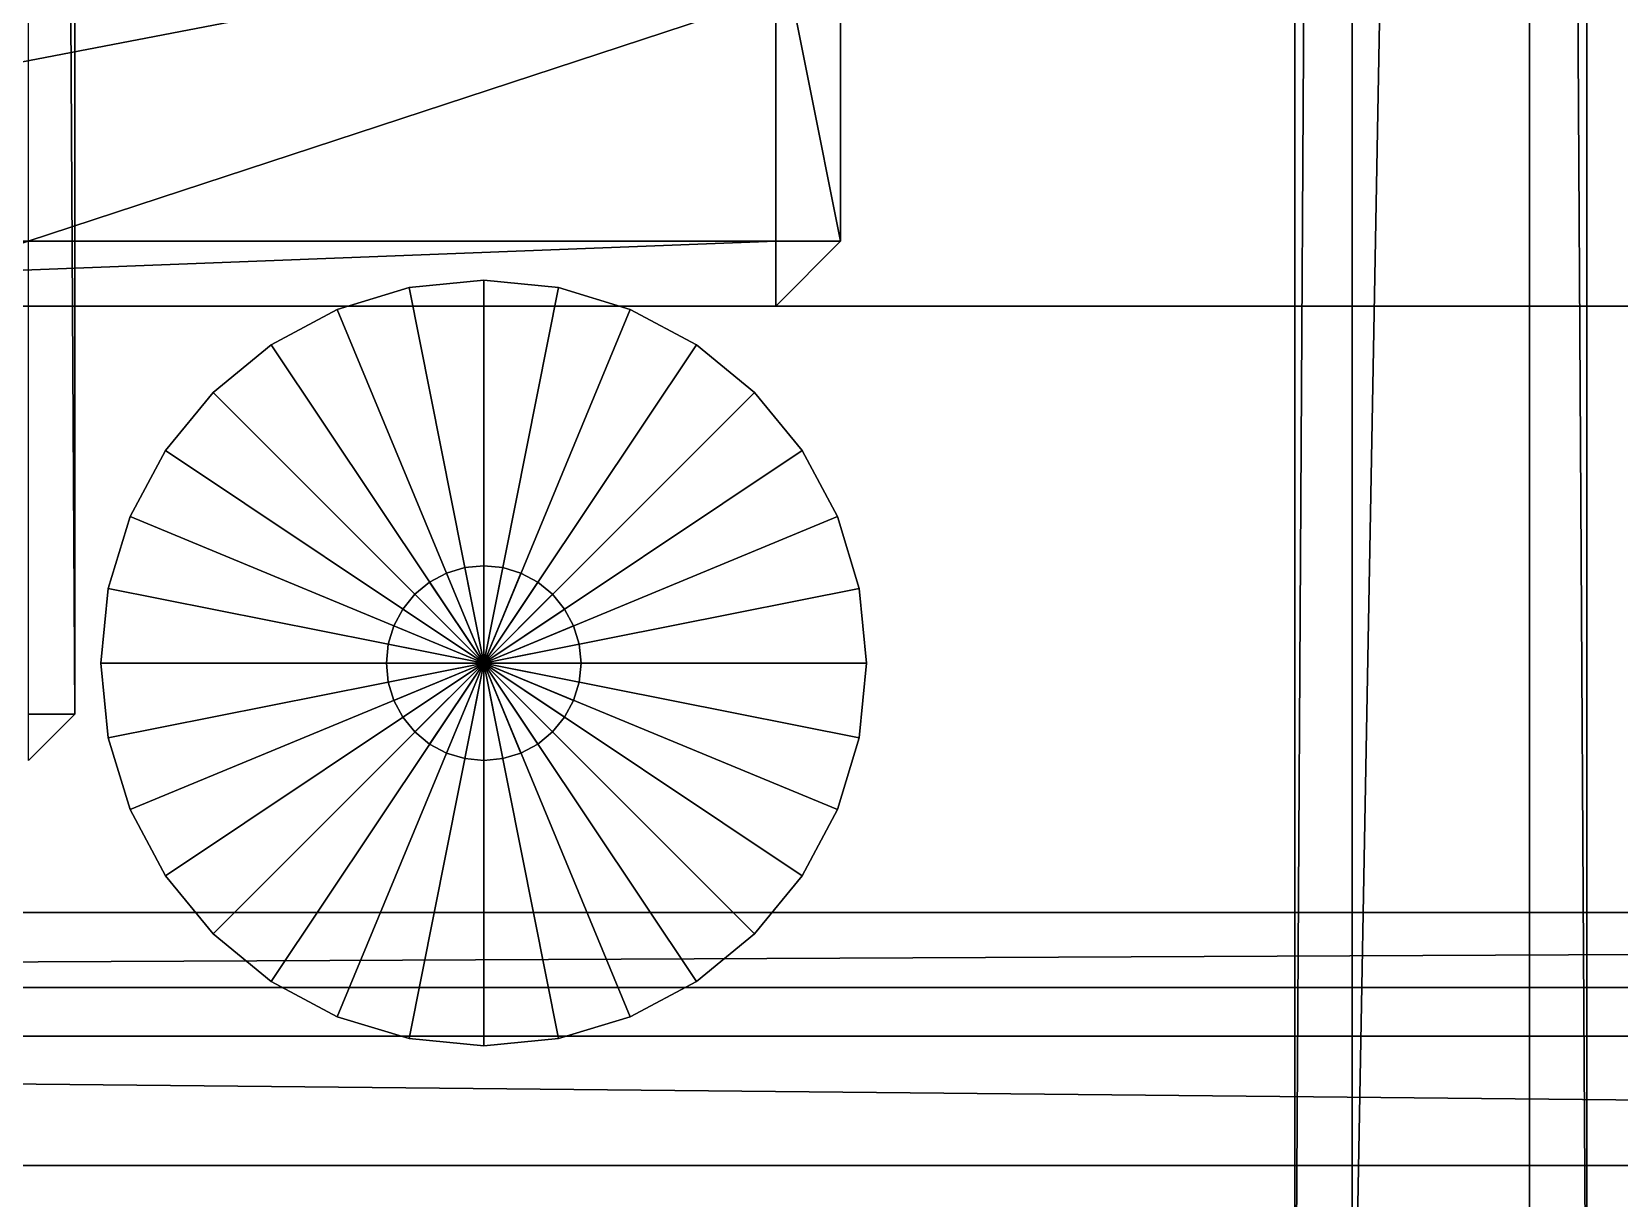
# Model space of a CAD drawing. Header units: millimetres. Extents: x -18 to 4450, y -985 to 970.
# Drawn here: x 1765.3 to 2010, y -697.5 to -517.7 of the extents above; entities that cross this region are included whole.
import ezdxf

# ---------------------------------------------------------------- set-up
doc = ezdxf.new("R2010")
doc.units = ezdxf.units.MM
for name, color, linetype in [('body__floor_cross_pressing_3', 40, 'CONTINUOUS'), ('body__floor_pan', 40, 'CONTINUOUS'), ('body__left_rocker_sill', 40, 'CONTINUOUS'), ('chassis__left_body_mount_center_bolt_3', 9, 'CONTINUOUS'), ('chassis__left_body_mount_outrigger_3', 251, 'CONTINUOUS'), ('chassis__left_body_mount_rubber_biscuit_3', 250, 'CONTINUOUS'), ('hard_top__middle_hardtop_roof_rib', 7, 'CONTINUOUS'), ('hard_top__white_hardtop_crowned_roof_skin', 7, 'CONTINUOUS'), ('hard_top__white_hardtop_roof', 7, 'CONTINUOUS'), ('interior__left_front_floor_mat', 250, 'CONTINUOUS')]:
    doc.layers.add(name, color=color, linetype=linetype)

msp = doc.modelspace()

# ---------------------------------------------------------------- linework, layer by layer
at = {"layer": 'body__floor_cross_pressing_3'}
for points in [[(1771.999955, -622.860014, 742.139995), (1764.860034, -622.860014, 735.000014), (1764.860034, 622.860014, 735.000014)], [(1771.999955, -622.860014, 742.139995), (1764.860034, 622.860014, 735.000014), (1771.999955, 622.860014, 742.139995)], [(1771.999955, -622.860014, 761.860013), (1764.860034, -622.860014, 768.999994), (1764.860034, 622.860014, 768.999994)], [(1771.999955, -622.860014, 761.860013), (1764.860034, 622.860014, 768.999994), (1771.999955, 622.860014, 761.860013)], [(1771.999955, -622.860014, 742.139995), (1771.999955, 622.860014, 742.139995), (1771.999955, 622.860014, 761.860013)], [(1771.999955, -622.860014, 742.139995), (1771.999955, 622.860014, 761.860013), (1771.999955, -622.860014, 761.860013)], [(1771.999955, -622.860014, 742.139995), (1764.860034, -629.999995, 742.139995), (1764.860034, -629.999995, 761.860013)], [(1771.999955, -622.860014, 742.139995), (1764.860034, -629.999995, 761.860013), (1771.999955, -622.860014, 761.860013)], [(1771.999955, -622.860014, 742.139995), (1764.860034, -629.999995, 742.139995), (1764.860034, -622.860014, 735.000014)], [(1771.999955, -622.860014, 761.860013), (1764.860034, -629.999995, 761.860013), (1764.860034, -622.860014, 768.999994)]]:
    msp.add_3dface(points, dxfattribs=at)
at = {"layer": 'body__floor_pan'}
for points in [[(901.549995, -653.450012, 670.000017), (3428.450108, -653.450012, 670.000017), (3428.450108, 653.450012, 670.000017)], [(901.549995, -653.450012, 670.000017), (3428.450108, 653.450012, 670.000017), (901.549995, 653.450012, 670.000017)], [(901.549995, -653.450012, 615.00001), (901.549995, 653.450012, 615.00001), (3428.450108, 653.450012, 615.00001)], [(901.549995, -653.450012, 615.00001), (3428.450108, 653.450012, 615.00001), (3428.450108, -653.450012, 615.00001)], [(901.549995, -665.000021, 626.550019), (901.549995, -653.450012, 615.00001), (3428.450108, -653.450012, 615.00001)], [(901.549995, -665.000021, 626.550019), (3428.450108, -653.450012, 615.00001), (3428.450108, -665.000021, 626.550019)], [(901.549995, -665.000021, 658.450007), (901.549995, -653.450012, 670.000017), (3428.450108, -653.450012, 670.000017)], [(901.549995, -665.000021, 658.450007), (3428.450108, -653.450012, 670.000017), (3428.450108, -665.000021, 658.450007)], [(901.549995, -665.000021, 626.550019), (3428.450108, -665.000021, 626.550019), (3428.450108, -665.000021, 658.450007)], [(901.549995, -665.000021, 626.550019), (3428.450108, -665.000021, 658.450007), (901.549995, -665.000021, 658.450007)]]:
    msp.add_3dface(points, dxfattribs=at)
at = {"layer": 'body__left_rocker_sill'}
for points in [[(1019.950032, -672.500014, 684.949994), (1019.950032, -672.500014, 800.05002), (3030.050039, -672.500014, 800.05002)], [(1019.950032, -672.500014, 684.949994), (3030.050039, -672.500014, 800.05002), (3030.050039, -672.500014, 684.949994)], [(1019.950032, -672.500014, 684.949994), (1019.950032, -692.449987, 665.000021), (3030.050039, -692.449987, 665.000021)], [(1019.950032, -672.500014, 684.949994), (3030.050039, -692.449987, 665.000021), (3030.050039, -672.500014, 684.949994)], [(1019.950032, -672.500014, 800.05002), (1019.950032, -692.449987, 819.999993), (3030.050039, -692.449987, 819.999993)], [(1019.950032, -672.500014, 800.05002), (3030.050039, -692.449987, 819.999993), (3030.050039, -672.500014, 800.05002)], [(1019.950032, -747.550011, 819.999993), (3030.050039, -747.550011, 819.999993), (3030.050039, -692.449987, 819.999993)], [(1019.950032, -747.550011, 819.999993), (3030.050039, -692.449987, 819.999993), (1019.950032, -692.449987, 819.999993)], [(1019.950032, -747.550011, 665.000021), (1019.950032, -692.449987, 665.000021), (3030.050039, -692.449987, 665.000021)], [(1019.950032, -747.550011, 665.000021), (3030.050039, -692.449987, 665.000021), (3030.050039, -747.550011, 665.000021)]]:
    msp.add_3dface(points, dxfattribs=at)
at = {"layer": 'chassis__left_body_mount_center_bolt_3'}
for points in [[(1829.259753, -601.14181, 597.000003), (1829.259753, -601.14181, 666.999996), (1826.666474, -602.527976, 666.999996)], [(1829.259753, -601.14181, 597.000003), (1826.666474, -602.527976, 666.999996), (1826.666474, -602.527976, 597.000003)], [(1835.000038, -615.00001, 597.000003), (1826.666474, -602.527976, 597.000003), (1829.259753, -601.14181, 597.000003)], [(1835.000038, -615.00001, 666.999996), (1829.259753, -601.14181, 666.999996), (1826.666474, -602.527976, 666.999996)], [(1832.073689, -600.288212, 597.000003), (1832.073689, -600.288212, 666.999996), (1829.259753, -601.14181, 666.999996)], [(1832.073689, -600.288212, 597.000003), (1829.259753, -601.14181, 666.999996), (1829.259753, -601.14181, 597.000003)], [(1835.000038, -615.00001, 597.000003), (1829.259753, -601.14181, 597.000003), (1832.073689, -600.288212, 597.000003)], [(1835.000038, -615.00001, 666.999996), (1832.073689, -600.288212, 666.999996), (1829.259753, -601.14181, 666.999996)], [(1835.000038, -600.000024, 597.000003), (1835.000038, -600.000024, 666.999996), (1832.073689, -600.288212, 666.999996)], [(1835.000038, -600.000024, 597.000003), (1832.073689, -600.288212, 666.999996), (1832.073689, -600.288212, 597.000003)], [(1835.000038, -615.00001, 597.000003), (1832.073689, -600.288212, 597.000003), (1835.000038, -600.000024, 597.000003)], [(1835.000038, -615.00001, 666.999996), (1835.000038, -600.000024, 666.999996), (1832.073689, -600.288212, 666.999996)], [(1837.926388, -600.288212, 597.000003), (1837.926388, -600.288212, 666.999996), (1835.000038, -600.000024, 666.999996)], [(1837.926388, -600.288212, 597.000003), (1835.000038, -600.000024, 666.999996), (1835.000038, -600.000024, 597.000003)], [(1835.000038, -615.00001, 597.000003), (1835.000038, -600.000024, 597.000003), (1837.926388, -600.288212, 597.000003)], [(1835.000038, -615.00001, 666.999996), (1837.926388, -600.288212, 666.999996), (1835.000038, -600.000024, 666.999996)], [(1835.000038, -615.00001, 597.000003), (1837.926388, -600.288212, 597.000003), (1840.740204, -601.14181, 597.000003)], [(1835.000038, -615.00001, 666.999996), (1840.740204, -601.14181, 666.999996), (1837.926388, -600.288212, 666.999996)], [(1835.000038, -615.00001, 597.000003), (1840.740204, -601.14181, 597.000003), (1843.333602, -602.527976, 597.000003)], [(1835.000038, -615.00001, 666.999996), (1843.333602, -602.527976, 666.999996), (1840.740204, -601.14181, 666.999996)], [(1840.740204, -601.14181, 597.000003), (1840.740204, -601.14181, 666.999996), (1837.926388, -600.288212, 666.999996)], [(1840.740204, -601.14181, 597.000003), (1837.926388, -600.288212, 666.999996), (1837.926388, -600.288212, 597.000003)], [(1843.333602, -602.527976, 597.000003), (1843.333602, -602.527976, 666.999996), (1840.740204, -601.14181, 666.999996)], [(1843.333602, -602.527976, 597.000003), (1840.740204, -601.14181, 666.999996), (1840.740204, -601.14181, 597.000003)], [(1826.666474, -602.527976, 597.000003), (1826.666474, -602.527976, 666.999996), (1824.393392, -604.393423, 666.999996)], [(1826.666474, -602.527976, 597.000003), (1824.393392, -604.393423, 666.999996), (1824.393392, -604.393423, 597.000003)], [(1835.000038, -615.00001, 597.000003), (1824.393392, -604.393423, 597.000003), (1826.666474, -602.527976, 597.000003)], [(1835.000038, -615.00001, 666.999996), (1826.666474, -602.527976, 666.999996), (1824.393392, -604.393423, 666.999996)], [(1835.000038, -615.00001, 597.000003), (1843.333602, -602.527976, 597.000003), (1845.606565, -604.393423, 597.000003)], [(1835.000038, -615.00001, 666.999996), (1845.606565, -604.393423, 666.999996), (1843.333602, -602.527976, 666.999996)], [(1845.606565, -604.393423, 597.000003), (1845.606565, -604.393423, 666.999996), (1843.333602, -602.527976, 666.999996)], [(1845.606565, -604.393423, 597.000003), (1843.333602, -602.527976, 666.999996), (1843.333602, -602.527976, 597.000003)], [(1822.528005, -606.666446, 597.000003), (1822.528005, -606.666446, 666.999996), (1821.141839, -609.259725, 666.999996)], [(1822.528005, -606.666446, 597.000003), (1821.141839, -609.259725, 666.999996), (1821.141839, -609.259725, 597.000003)], [(1835.000038, -615.00001, 597.000003), (1821.141839, -609.259725, 597.000003), (1822.528005, -606.666446, 597.000003)], [(1835.000038, -615.00001, 666.999996), (1822.528005, -606.666446, 666.999996), (1821.141839, -609.259725, 666.999996)], [(1824.393392, -604.393423, 597.000003), (1824.393392, -604.393423, 666.999996), (1822.528005, -606.666446, 666.999996)], [(1824.393392, -604.393423, 597.000003), (1822.528005, -606.666446, 666.999996), (1822.528005, -606.666446, 597.000003)], [(1835.000038, -615.00001, 597.000003), (1822.528005, -606.666446, 597.000003), (1824.393392, -604.393423, 597.000003)], [(1835.000038, -615.00001, 666.999996), (1824.393392, -604.393423, 666.999996), (1822.528005, -606.666446, 666.999996)], [(1835.000038, -615.00001, 597.000003), (1845.606565, -604.393423, 597.000003), (1847.472072, -606.666446, 597.000003)], [(1835.000038, -615.00001, 666.999996), (1847.472072, -606.666446, 666.999996), (1845.606565, -604.393423, 666.999996)], [(1835.000038, -615.00001, 597.000003), (1847.472072, -606.666446, 597.000003), (1848.858237, -609.259725, 597.000003)], [(1835.000038, -615.00001, 666.999996), (1848.858237, -609.259725, 666.999996), (1847.472072, -606.666446, 666.999996)], [(1847.472072, -606.666446, 597.000003), (1847.472072, -606.666446, 666.999996), (1845.606565, -604.393423, 666.999996)], [(1847.472072, -606.666446, 597.000003), (1845.606565, -604.393423, 666.999996), (1845.606565, -604.393423, 597.000003)], [(1848.858237, -609.259725, 597.000003), (1848.858237, -609.259725, 666.999996), (1847.472072, -606.666446, 666.999996)], [(1848.858237, -609.259725, 597.000003), (1847.472072, -606.666446, 666.999996), (1847.472072, -606.666446, 597.000003)], [(1821.141839, -609.259725, 597.000003), (1821.141839, -609.259725, 666.999996), (1820.288181, -612.07366, 666.999996)], [(1821.141839, -609.259725, 597.000003), (1820.288181, -612.07366, 666.999996), (1820.288181, -612.07366, 597.000003)], [(1835.000038, -615.00001, 597.000003), (1820.288181, -612.07366, 597.000003), (1821.141839, -609.259725, 597.000003)], [(1835.000038, -615.00001, 666.999996), (1821.141839, -609.259725, 666.999996), (1820.288181, -612.07366, 666.999996)], [(1835.000038, -615.00001, 597.000003), (1848.858237, -609.259725, 597.000003), (1849.711776, -612.07366, 597.000003)], [(1835.000038, -615.00001, 666.999996), (1849.711776, -612.07366, 666.999996), (1848.858237, -609.259725, 666.999996)], [(1849.711776, -612.07366, 597.000003), (1849.711776, -612.07366, 666.999996), (1848.858237, -609.259725, 666.999996)], [(1849.711776, -612.07366, 597.000003), (1848.858237, -609.259725, 666.999996), (1848.858237, -609.259725, 597.000003)], [(1820.288181, -612.07366, 597.000003), (1820.288181, -612.07366, 666.999996), (1820.000052, -615.00001, 666.999996)], [(1820.288181, -612.07366, 597.000003), (1820.000052, -615.00001, 666.999996), (1820.000052, -615.00001, 597.000003)], [(1835.000038, -615.00001, 597.000003), (1820.000052, -615.00001, 597.000003), (1820.288181, -612.07366, 597.000003)], [(1835.000038, -615.00001, 666.999996), (1820.288181, -612.07366, 666.999996), (1820.000052, -615.00001, 666.999996)], [(1835.000038, -615.00001, 597.000003), (1849.711776, -612.07366, 597.000003), (1850.000024, -615.00001, 597.000003)], [(1835.000038, -615.00001, 666.999996), (1850.000024, -615.00001, 666.999996), (1849.711776, -612.07366, 666.999996)], [(1850.000024, -615.00001, 597.000003), (1850.000024, -615.00001, 666.999996), (1849.711776, -612.07366, 666.999996)], [(1850.000024, -615.00001, 597.000003), (1849.711776, -612.07366, 666.999996), (1849.711776, -612.07366, 597.000003)], [(1820.000052, -615.00001, 597.000003), (1820.000052, -615.00001, 666.999996), (1820.288181, -617.926359, 666.999996)], [(1820.000052, -615.00001, 597.000003), (1820.288181, -617.926359, 666.999996), (1820.288181, -617.926359, 597.000003)], [(1835.000038, -615.00001, 597.000003), (1820.288181, -617.926359, 597.000003), (1820.000052, -615.00001, 597.000003)], [(1835.000038, -615.00001, 666.999996), (1820.000052, -615.00001, 666.999996), (1820.288181, -617.926359, 666.999996)], [(1835.000038, -615.00001, 597.000003), (1821.141839, -620.740235, 597.000003), (1820.288181, -617.926359, 597.000003)], [(1835.000038, -615.00001, 666.999996), (1820.288181, -617.926359, 666.999996), (1821.141839, -620.740235, 666.999996)], [(1835.000038, -615.00001, 597.000003), (1822.528005, -623.333573, 597.000003), (1821.141839, -620.740235, 597.000003)], [(1835.000038, -615.00001, 666.999996), (1821.141839, -620.740235, 666.999996), (1822.528005, -623.333573, 666.999996)], [(1835.000038, -615.00001, 597.000003), (1824.393392, -625.606596, 597.000003), (1822.528005, -623.333573, 597.000003)], [(1835.000038, -615.00001, 666.999996), (1822.528005, -623.333573, 666.999996), (1824.393392, -625.606596, 666.999996)], [(1835.000038, -615.00001, 597.000003), (1826.666474, -627.472043, 597.000003), (1824.393392, -625.606596, 597.000003)], [(1835.000038, -615.00001, 666.999996), (1824.393392, -625.606596, 666.999996), (1826.666474, -627.472043, 666.999996)], [(1835.000038, -615.00001, 597.000003), (1829.259753, -628.858209, 597.000003), (1826.666474, -627.472043, 597.000003)], [(1835.000038, -615.00001, 666.999996), (1826.666474, -627.472043, 666.999996), (1829.259753, -628.858209, 666.999996)], [(1835.000038, -615.00001, 597.000003), (1832.073689, -629.711807, 597.000003), (1829.259753, -628.858209, 597.000003)], [(1835.000038, -615.00001, 666.999996), (1829.259753, -628.858209, 666.999996), (1832.073689, -629.711807, 666.999996)], [(1835.000038, -615.00001, 597.000003), (1835.000038, -629.999995, 597.000003), (1832.073689, -629.711807, 597.000003)], [(1835.000038, -615.00001, 666.999996), (1832.073689, -629.711807, 666.999996), (1835.000038, -629.999995, 666.999996)], [(1835.000038, -615.00001, 597.000003), (1837.926388, -629.711807, 597.000003), (1835.000038, -629.999995, 597.000003)], [(1835.000038, -615.00001, 666.999996), (1835.000038, -629.999995, 666.999996), (1837.926388, -629.711807, 666.999996)], [(1835.000038, -615.00001, 597.000003), (1840.740204, -628.858209, 597.000003), (1837.926388, -629.711807, 597.000003)], [(1835.000038, -615.00001, 666.999996), (1837.926388, -629.711807, 666.999996), (1840.740204, -628.858209, 666.999996)], [(1835.000038, -615.00001, 597.000003), (1843.333602, -627.472043, 597.000003), (1840.740204, -628.858209, 597.000003)], [(1835.000038, -615.00001, 666.999996), (1840.740204, -628.858209, 666.999996), (1843.333602, -627.472043, 666.999996)], [(1835.000038, -615.00001, 597.000003), (1845.606565, -625.606596, 597.000003), (1843.333602, -627.472043, 597.000003)], [(1835.000038, -615.00001, 666.999996), (1843.333602, -627.472043, 666.999996), (1845.606565, -625.606596, 666.999996)], [(1835.000038, -615.00001, 597.000003), (1847.472072, -623.333573, 597.000003), (1845.606565, -625.606596, 597.000003)], [(1835.000038, -615.00001, 666.999996), (1845.606565, -625.606596, 666.999996), (1847.472072, -623.333573, 666.999996)], [(1835.000038, -615.00001, 597.000003), (1848.858237, -620.740235, 597.000003), (1847.472072, -623.333573, 597.000003)], [(1835.000038, -615.00001, 666.999996), (1847.472072, -623.333573, 666.999996), (1848.858237, -620.740235, 666.999996)], [(1835.000038, -615.00001, 597.000003), (1849.711776, -617.926359, 597.000003), (1848.858237, -620.740235, 597.000003)], [(1835.000038, -615.00001, 666.999996), (1848.858237, -620.740235, 666.999996), (1849.711776, -617.926359, 666.999996)], [(1835.000038, -615.00001, 597.000003), (1850.000024, -615.00001, 597.000003), (1849.711776, -617.926359, 597.000003)], [(1835.000038, -615.00001, 666.999996), (1849.711776, -617.926359, 666.999996), (1850.000024, -615.00001, 666.999996)], [(1849.711776, -617.926359, 597.000003), (1849.711776, -617.926359, 666.999996), (1850.000024, -615.00001, 666.999996)], [(1849.711776, -617.926359, 597.000003), (1850.000024, -615.00001, 666.999996), (1850.000024, -615.00001, 597.000003)], [(1820.288181, -617.926359, 597.000003), (1820.288181, -617.926359, 666.999996), (1821.141839, -620.740235, 666.999996)], [(1820.288181, -617.926359, 597.000003), (1821.141839, -620.740235, 666.999996), (1821.141839, -620.740235, 597.000003)], [(1848.858237, -620.740235, 597.000003), (1848.858237, -620.740235, 666.999996), (1849.711776, -617.926359, 666.999996)], [(1848.858237, -620.740235, 597.000003), (1849.711776, -617.926359, 666.999996), (1849.711776, -617.926359, 597.000003)], [(1821.141839, -620.740235, 597.000003), (1821.141839, -620.740235, 666.999996), (1822.528005, -623.333573, 666.999996)], [(1821.141839, -620.740235, 597.000003), (1822.528005, -623.333573, 666.999996), (1822.528005, -623.333573, 597.000003)], [(1847.472072, -623.333573, 597.000003), (1847.472072, -623.333573, 666.999996), (1848.858237, -620.740235, 666.999996)], [(1847.472072, -623.333573, 597.000003), (1848.858237, -620.740235, 666.999996), (1848.858237, -620.740235, 597.000003)], [(1822.528005, -623.333573, 597.000003), (1822.528005, -623.333573, 666.999996), (1824.393392, -625.606596, 666.999996)], [(1822.528005, -623.333573, 597.000003), (1824.393392, -625.606596, 666.999996), (1824.393392, -625.606596, 597.000003)], [(1845.606565, -625.606596, 597.000003), (1845.606565, -625.606596, 666.999996), (1847.472072, -623.333573, 666.999996)], [(1845.606565, -625.606596, 597.000003), (1847.472072, -623.333573, 666.999996), (1847.472072, -623.333573, 597.000003)], [(1824.393392, -625.606596, 597.000003), (1824.393392, -625.606596, 666.999996), (1826.666474, -627.472043, 666.999996)], [(1824.393392, -625.606596, 597.000003), (1826.666474, -627.472043, 666.999996), (1826.666474, -627.472043, 597.000003)], [(1843.333602, -627.472043, 597.000003), (1843.333602, -627.472043, 666.999996), (1845.606565, -625.606596, 666.999996)], [(1843.333602, -627.472043, 597.000003), (1845.606565, -625.606596, 666.999996), (1845.606565, -625.606596, 597.000003)], [(1826.666474, -627.472043, 597.000003), (1826.666474, -627.472043, 666.999996), (1829.259753, -628.858209, 666.999996)], [(1826.666474, -627.472043, 597.000003), (1829.259753, -628.858209, 666.999996), (1829.259753, -628.858209, 597.000003)], [(1840.740204, -628.858209, 597.000003), (1840.740204, -628.858209, 666.999996), (1843.333602, -627.472043, 666.999996)], [(1840.740204, -628.858209, 597.000003), (1843.333602, -627.472043, 666.999996), (1843.333602, -627.472043, 597.000003)], [(1829.259753, -628.858209, 597.000003), (1829.259753, -628.858209, 666.999996), (1832.073689, -629.711807, 666.999996)], [(1829.259753, -628.858209, 597.000003), (1832.073689, -629.711807, 666.999996), (1832.073689, -629.711807, 597.000003)], [(1832.073689, -629.711807, 597.000003), (1832.073689, -629.711807, 666.999996), (1835.000038, -629.999995, 666.999996)], [(1832.073689, -629.711807, 597.000003), (1835.000038, -629.999995, 666.999996), (1835.000038, -629.999995, 597.000003)], [(1835.000038, -629.999995, 597.000003), (1835.000038, -629.999995, 666.999996), (1837.926388, -629.711807, 666.999996)], [(1835.000038, -629.999995, 597.000003), (1837.926388, -629.711807, 666.999996), (1837.926388, -629.711807, 597.000003)], [(1837.926388, -629.711807, 597.000003), (1837.926388, -629.711807, 666.999996), (1840.740204, -628.858209, 666.999996)], [(1837.926388, -629.711807, 597.000003), (1840.740204, -628.858209, 666.999996), (1840.740204, -628.858209, 597.000003)]]:
    msp.add_3dface(points, dxfattribs=at)
at = {"layer": 'chassis__left_body_mount_outrigger_3'}
for points in [[(1620.000005, -550.000012, 579.999983), (1879.999995, -550.000012, 579.999983), (1879.999995, -500, 579.999983)], [(1620.000005, -550.000012, 579.999983), (1879.999995, -500, 579.999983), (1620.000005, -500, 579.999983)], [(1620.000005, -550.000012, 524.999976), (1620.000005, -500, 524.999976), (1879.999995, -500, 524.999976)], [(1620.000005, -550.000012, 524.999976), (1879.999995, -500, 524.999976), (1879.999995, -550.000012, 524.999976)], [(1889.999986, -550.000012, 535.000026), (1879.999995, -550.000012, 524.999976), (1879.999995, -500, 524.999976)], [(1889.999986, -550.000012, 535.000026), (1879.999995, -500, 524.999976), (1889.999986, -500, 535.000026)], [(1889.999986, -550.000012, 569.999993), (1879.999995, -550.000012, 579.999983), (1879.999995, -500, 579.999983)], [(1889.999986, -550.000012, 569.999993), (1879.999995, -500, 579.999983), (1889.999986, -500, 569.999993)], [(1889.999986, -550.000012, 535.000026), (1889.999986, -500, 535.000026), (1889.999986, -500, 569.999993)], [(1889.999986, -550.000012, 535.000026), (1889.999986, -500, 569.999993), (1889.999986, -550.000012, 569.999993)], [(1620.000005, -560.000002, 535.000026), (1620.000005, -550.000012, 524.999976), (1879.999995, -550.000012, 524.999976)], [(1620.000005, -560.000002, 535.000026), (1879.999995, -550.000012, 524.999976), (1879.999995, -560.000002, 535.000026)], [(1620.000005, -560.000002, 569.999993), (1620.000005, -550.000012, 579.999983), (1879.999995, -550.000012, 579.999983)], [(1620.000005, -560.000002, 569.999993), (1879.999995, -550.000012, 579.999983), (1879.999995, -560.000002, 569.999993)], [(1889.999986, -550.000012, 535.000026), (1879.999995, -560.000002, 535.000026), (1879.999995, -560.000002, 569.999993)], [(1889.999986, -550.000012, 535.000026), (1879.999995, -560.000002, 569.999993), (1889.999986, -550.000012, 569.999993)], [(1889.999986, -550.000012, 535.000026), (1879.999995, -560.000002, 535.000026), (1879.999995, -550.000012, 524.999976)], [(1889.999986, -550.000012, 569.999993), (1879.999995, -560.000002, 569.999993), (1879.999995, -550.000012, 579.999983)], [(1620.000005, -560.000002, 535.000026), (1879.999995, -560.000002, 535.000026), (1879.999995, -560.000002, 569.999993)], [(1620.000005, -560.000002, 535.000026), (1879.999995, -560.000002, 569.999993), (1620.000005, -560.000002, 569.999993)]]:
    msp.add_3dface(points, dxfattribs=at)
at = {"layer": 'chassis__left_body_mount_rubber_biscuit_3'}
for points in [[(1823.489666, -557.133675, 588.999987), (1823.489666, -557.133675, 630.999982), (1812.421679, -560.491085, 630.999982)], [(1823.489666, -557.133675, 588.999987), (1812.421679, -560.491085, 630.999982), (1812.421679, -560.491085, 588.999987)], [(1835.000038, -615.00001, 588.999987), (1812.421679, -560.491085, 588.999987), (1823.489666, -557.133675, 588.999987)], [(1835.000038, -615.00001, 630.999982), (1823.489666, -557.133675, 630.999982), (1812.421679, -560.491085, 630.999982)], [(1835.000038, -555.999994, 588.999987), (1835.000038, -555.999994, 630.999982), (1823.489666, -557.133675, 630.999982)], [(1835.000038, -555.999994, 588.999987), (1823.489666, -557.133675, 630.999982), (1823.489666, -557.133675, 588.999987)], [(1835.000038, -615.00001, 588.999987), (1823.489666, -557.133675, 588.999987), (1835.000038, -555.999994, 588.999987)], [(1835.000038, -615.00001, 630.999982), (1835.000038, -555.999994, 630.999982), (1823.489666, -557.133675, 630.999982)], [(1846.510291, -557.133675, 588.999987), (1846.510291, -557.133675, 630.999982), (1835.000038, -555.999994, 630.999982)], [(1846.510291, -557.133675, 588.999987), (1835.000038, -555.999994, 630.999982), (1835.000038, -555.999994, 588.999987)], [(1835.000038, -615.00001, 588.999987), (1835.000038, -555.999994, 588.999987), (1846.510291, -557.133675, 588.999987)], [(1835.000038, -615.00001, 630.999982), (1846.510291, -557.133675, 630.999982), (1835.000038, -555.999994, 630.999982)], [(1835.000038, -615.00001, 588.999987), (1846.510291, -557.133675, 588.999987), (1857.578278, -560.491085, 588.999987)], [(1835.000038, -615.00001, 630.999982), (1857.578278, -560.491085, 630.999982), (1846.510291, -557.133675, 630.999982)], [(1857.578278, -560.491085, 588.999987), (1857.578278, -560.491085, 630.999982), (1846.510291, -557.133675, 630.999982)], [(1857.578278, -560.491085, 588.999987), (1846.510291, -557.133675, 630.999982), (1846.510291, -557.133675, 588.999987)], [(1812.421679, -560.491085, 588.999987), (1812.421679, -560.491085, 630.999982), (1802.221298, -565.943301, 630.999982)], [(1812.421679, -560.491085, 588.999987), (1802.221298, -565.943301, 630.999982), (1802.221298, -565.943301, 588.999987)], [(1835.000038, -615.00001, 588.999987), (1802.221298, -565.943301, 588.999987), (1812.421679, -560.491085, 588.999987)], [(1835.000038, -615.00001, 630.999982), (1812.421679, -560.491085, 630.999982), (1802.221298, -565.943301, 630.999982)], [(1835.000038, -615.00001, 588.999987), (1857.578278, -560.491085, 588.999987), (1867.778659, -565.943301, 588.999987)], [(1835.000038, -615.00001, 630.999982), (1867.778659, -565.943301, 630.999982), (1857.578278, -560.491085, 630.999982)], [(1867.778659, -565.943301, 588.999987), (1867.778659, -565.943301, 630.999982), (1857.578278, -560.491085, 630.999982)], [(1867.778659, -565.943301, 588.999987), (1857.578278, -560.491085, 630.999982), (1857.578278, -560.491085, 588.999987)], [(1802.221298, -565.943301, 588.999987), (1802.221298, -565.943301, 630.999982), (1793.280721, -573.280692, 630.999982)], [(1802.221298, -565.943301, 588.999987), (1793.280721, -573.280692, 630.999982), (1793.280721, -573.280692, 588.999987)], [(1835.000038, -615.00001, 588.999987), (1793.280721, -573.280692, 588.999987), (1802.221298, -565.943301, 588.999987)], [(1835.000038, -615.00001, 630.999982), (1802.221298, -565.943301, 630.999982), (1793.280721, -573.280692, 630.999982)], [(1835.000038, -615.00001, 588.999987), (1867.778659, -565.943301, 588.999987), (1876.719356, -573.280692, 588.999987)], [(1835.000038, -615.00001, 630.999982), (1876.719356, -573.280692, 630.999982), (1867.778659, -565.943301, 630.999982)], [(1876.719356, -573.280692, 588.999987), (1876.719356, -573.280692, 630.999982), (1867.778659, -565.943301, 630.999982)], [(1876.719356, -573.280692, 588.999987), (1867.778659, -565.943301, 630.999982), (1867.778659, -565.943301, 588.999987)], [(1793.280721, -573.280692, 588.999987), (1793.280721, -573.280692, 630.999982), (1785.94327, -582.221329, 630.999982)], [(1793.280721, -573.280692, 588.999987), (1785.94327, -582.221329, 630.999982), (1785.94327, -582.221329, 588.999987)], [(1835.000038, -615.00001, 588.999987), (1785.94327, -582.221329, 588.999987), (1793.280721, -573.280692, 588.999987)], [(1835.000038, -615.00001, 630.999982), (1793.280721, -573.280692, 630.999982), (1785.94327, -582.221329, 630.999982)], [(1835.000038, -615.00001, 588.999987), (1876.719356, -573.280692, 588.999987), (1884.056687, -582.221329, 588.999987)], [(1835.000038, -615.00001, 630.999982), (1884.056687, -582.221329, 630.999982), (1876.719356, -573.280692, 630.999982)], [(1884.056687, -582.221329, 588.999987), (1884.056687, -582.221329, 630.999982), (1876.719356, -573.280692, 630.999982)], [(1884.056687, -582.221329, 588.999987), (1876.719356, -573.280692, 630.999982), (1876.719356, -573.280692, 588.999987)], [(1785.94327, -582.221329, 588.999987), (1785.94327, -582.221329, 630.999982), (1780.491114, -592.421651, 630.999982)], [(1785.94327, -582.221329, 588.999987), (1780.491114, -592.421651, 630.999982), (1780.491114, -592.421651, 588.999987)], [(1835.000038, -615.00001, 588.999987), (1780.491114, -592.421651, 588.999987), (1785.94327, -582.221329, 588.999987)], [(1835.000038, -615.00001, 630.999982), (1785.94327, -582.221329, 630.999982), (1780.491114, -592.421651, 630.999982)], [(1835.000038, -615.00001, 588.999987), (1884.056687, -582.221329, 588.999987), (1889.508843, -592.421651, 588.999987)], [(1835.000038, -615.00001, 630.999982), (1889.508843, -592.421651, 630.999982), (1884.056687, -582.221329, 630.999982)], [(1889.508843, -592.421651, 588.999987), (1889.508843, -592.421651, 630.999982), (1884.056687, -582.221329, 630.999982)], [(1889.508843, -592.421651, 588.999987), (1884.056687, -582.221329, 630.999982), (1884.056687, -582.221329, 588.999987)], [(1780.491114, -592.421651, 588.999987), (1780.491114, -592.421651, 630.999982), (1777.133703, -603.489697, 630.999982)], [(1780.491114, -592.421651, 588.999987), (1777.133703, -603.489697, 630.999982), (1777.133703, -603.489697, 588.999987)], [(1835.000038, -615.00001, 588.999987), (1777.133703, -603.489697, 588.999987), (1780.491114, -592.421651, 588.999987)], [(1835.000038, -615.00001, 630.999982), (1780.491114, -592.421651, 630.999982), (1777.133703, -603.489697, 630.999982)], [(1835.000038, -615.00001, 588.999987), (1889.508843, -592.421651, 588.999987), (1892.866373, -603.489697, 588.999987)], [(1835.000038, -615.00001, 630.999982), (1892.866373, -603.489697, 630.999982), (1889.508843, -592.421651, 630.999982)], [(1892.866373, -603.489697, 588.999987), (1892.866373, -603.489697, 630.999982), (1889.508843, -592.421651, 630.999982)], [(1892.866373, -603.489697, 588.999987), (1889.508843, -592.421651, 630.999982), (1889.508843, -592.421651, 588.999987)], [(1777.133703, -603.489697, 588.999987), (1777.133703, -603.489697, 630.999982), (1776.000023, -615.00001, 630.999982)], [(1777.133703, -603.489697, 588.999987), (1776.000023, -615.00001, 630.999982), (1776.000023, -615.00001, 588.999987)], [(1835.000038, -615.00001, 588.999987), (1776.000023, -615.00001, 588.999987), (1777.133703, -603.489697, 588.999987)], [(1835.000038, -615.00001, 630.999982), (1777.133703, -603.489697, 630.999982), (1776.000023, -615.00001, 630.999982)], [(1835.000038, -615.00001, 588.999987), (1892.866373, -603.489697, 588.999987), (1894.000053, -615.00001, 588.999987)], [(1835.000038, -615.00001, 630.999982), (1894.000053, -615.00001, 630.999982), (1892.866373, -603.489697, 630.999982)], [(1894.000053, -615.00001, 588.999987), (1894.000053, -615.00001, 630.999982), (1892.866373, -603.489697, 630.999982)], [(1894.000053, -615.00001, 588.999987), (1892.866373, -603.489697, 630.999982), (1892.866373, -603.489697, 588.999987)], [(1776.000023, -615.00001, 588.999987), (1776.000023, -615.00001, 630.999982), (1777.133703, -626.510322, 630.999982)], [(1776.000023, -615.00001, 588.999987), (1777.133703, -626.510322, 630.999982), (1777.133703, -626.510322, 588.999987)], [(1835.000038, -615.00001, 588.999987), (1777.133703, -626.510322, 588.999987), (1776.000023, -615.00001, 588.999987)], [(1835.000038, -615.00001, 630.999982), (1776.000023, -615.00001, 630.999982), (1777.133703, -626.510322, 630.999982)], [(1835.000038, -615.00001, 588.999987), (1780.491114, -637.578309, 588.999987), (1777.133703, -626.510322, 588.999987)], [(1835.000038, -615.00001, 630.999982), (1777.133703, -626.510322, 630.999982), (1780.491114, -637.578309, 630.999982)], [(1835.000038, -615.00001, 588.999987), (1785.94327, -647.77863, 588.999987), (1780.491114, -637.578309, 588.999987)], [(1835.000038, -615.00001, 630.999982), (1780.491114, -637.578309, 630.999982), (1785.94327, -647.77863, 630.999982)], [(1835.000038, -615.00001, 588.999987), (1793.280721, -656.719327, 588.999987), (1785.94327, -647.77863, 588.999987)], [(1835.000038, -615.00001, 630.999982), (1785.94327, -647.77863, 630.999982), (1793.280721, -656.719327, 630.999982)], [(1835.000038, -615.00001, 588.999987), (1802.221298, -664.056718, 588.999987), (1793.280721, -656.719327, 588.999987)], [(1835.000038, -615.00001, 630.999982), (1793.280721, -656.719327, 630.999982), (1802.221298, -664.056718, 630.999982)], [(1835.000038, -615.00001, 588.999987), (1812.421679, -669.508874, 588.999987), (1802.221298, -664.056718, 588.999987)], [(1835.000038, -615.00001, 630.999982), (1802.221298, -664.056718, 630.999982), (1812.421679, -669.508874, 630.999982)], [(1835.000038, -615.00001, 588.999987), (1823.489666, -672.866344, 588.999987), (1812.421679, -669.508874, 588.999987)], [(1835.000038, -615.00001, 630.999982), (1812.421679, -669.508874, 630.999982), (1823.489666, -672.866344, 630.999982)], [(1835.000038, -615.00001, 588.999987), (1835.000038, -674.000025, 588.999987), (1823.489666, -672.866344, 588.999987)], [(1835.000038, -615.00001, 630.999982), (1823.489666, -672.866344, 630.999982), (1835.000038, -674.000025, 630.999982)], [(1835.000038, -615.00001, 588.999987), (1846.510291, -672.866344, 588.999987), (1835.000038, -674.000025, 588.999987)], [(1835.000038, -615.00001, 630.999982), (1835.000038, -674.000025, 630.999982), (1846.510291, -672.866344, 630.999982)], [(1835.000038, -615.00001, 588.999987), (1857.578278, -669.508874, 588.999987), (1846.510291, -672.866344, 588.999987)], [(1835.000038, -615.00001, 630.999982), (1846.510291, -672.866344, 630.999982), (1857.578278, -669.508874, 630.999982)], [(1835.000038, -615.00001, 588.999987), (1867.778659, -664.056718, 588.999987), (1857.578278, -669.508874, 588.999987)], [(1835.000038, -615.00001, 630.999982), (1857.578278, -669.508874, 630.999982), (1867.778659, -664.056718, 630.999982)], [(1835.000038, -615.00001, 588.999987), (1876.719356, -656.719327, 588.999987), (1867.778659, -664.056718, 588.999987)], [(1835.000038, -615.00001, 630.999982), (1867.778659, -664.056718, 630.999982), (1876.719356, -656.719327, 630.999982)], [(1835.000038, -615.00001, 588.999987), (1884.056687, -647.77863, 588.999987), (1876.719356, -656.719327, 588.999987)], [(1835.000038, -615.00001, 630.999982), (1876.719356, -656.719327, 630.999982), (1884.056687, -647.77863, 630.999982)], [(1835.000038, -615.00001, 588.999987), (1889.508843, -637.578309, 588.999987), (1884.056687, -647.77863, 588.999987)], [(1835.000038, -615.00001, 630.999982), (1884.056687, -647.77863, 630.999982), (1889.508843, -637.578309, 630.999982)], [(1835.000038, -615.00001, 588.999987), (1892.866373, -626.510322, 588.999987), (1889.508843, -637.578309, 588.999987)], [(1835.000038, -615.00001, 630.999982), (1889.508843, -637.578309, 630.999982), (1892.866373, -626.510322, 630.999982)], [(1835.000038, -615.00001, 588.999987), (1894.000053, -615.00001, 588.999987), (1892.866373, -626.510322, 588.999987)], [(1835.000038, -615.00001, 630.999982), (1892.866373, -626.510322, 630.999982), (1894.000053, -615.00001, 630.999982)], [(1892.866373, -626.510322, 588.999987), (1892.866373, -626.510322, 630.999982), (1894.000053, -615.00001, 630.999982)], [(1892.866373, -626.510322, 588.999987), (1894.000053, -615.00001, 630.999982), (1894.000053, -615.00001, 588.999987)], [(1777.133703, -626.510322, 588.999987), (1777.133703, -626.510322, 630.999982), (1780.491114, -637.578309, 630.999982)], [(1777.133703, -626.510322, 588.999987), (1780.491114, -637.578309, 630.999982), (1780.491114, -637.578309, 588.999987)], [(1889.508843, -637.578309, 588.999987), (1889.508843, -637.578309, 630.999982), (1892.866373, -626.510322, 630.999982)], [(1889.508843, -637.578309, 588.999987), (1892.866373, -626.510322, 630.999982), (1892.866373, -626.510322, 588.999987)], [(1780.491114, -637.578309, 588.999987), (1780.491114, -637.578309, 630.999982), (1785.94327, -647.77863, 630.999982)], [(1780.491114, -637.578309, 588.999987), (1785.94327, -647.77863, 630.999982), (1785.94327, -647.77863, 588.999987)], [(1884.056687, -647.77863, 588.999987), (1884.056687, -647.77863, 630.999982), (1889.508843, -637.578309, 630.999982)], [(1884.056687, -647.77863, 588.999987), (1889.508843, -637.578309, 630.999982), (1889.508843, -637.578309, 588.999987)], [(1785.94327, -647.77863, 588.999987), (1785.94327, -647.77863, 630.999982), (1793.280721, -656.719327, 630.999982)], [(1785.94327, -647.77863, 588.999987), (1793.280721, -656.719327, 630.999982), (1793.280721, -656.719327, 588.999987)], [(1876.719356, -656.719327, 588.999987), (1876.719356, -656.719327, 630.999982), (1884.056687, -647.77863, 630.999982)], [(1876.719356, -656.719327, 588.999987), (1884.056687, -647.77863, 630.999982), (1884.056687, -647.77863, 588.999987)], [(1793.280721, -656.719327, 588.999987), (1793.280721, -656.719327, 630.999982), (1802.221298, -664.056718, 630.999982)], [(1793.280721, -656.719327, 588.999987), (1802.221298, -664.056718, 630.999982), (1802.221298, -664.056718, 588.999987)], [(1867.778659, -664.056718, 588.999987), (1867.778659, -664.056718, 630.999982), (1876.719356, -656.719327, 630.999982)], [(1867.778659, -664.056718, 588.999987), (1876.719356, -656.719327, 630.999982), (1876.719356, -656.719327, 588.999987)], [(1802.221298, -664.056718, 588.999987), (1802.221298, -664.056718, 630.999982), (1812.421679, -669.508874, 630.999982)], [(1802.221298, -664.056718, 588.999987), (1812.421679, -669.508874, 630.999982), (1812.421679, -669.508874, 588.999987)], [(1857.578278, -669.508874, 588.999987), (1857.578278, -669.508874, 630.999982), (1867.778659, -664.056718, 630.999982)], [(1857.578278, -669.508874, 588.999987), (1867.778659, -664.056718, 630.999982), (1867.778659, -664.056718, 588.999987)], [(1812.421679, -669.508874, 588.999987), (1812.421679, -669.508874, 630.999982), (1823.489666, -672.866344, 630.999982)], [(1812.421679, -669.508874, 588.999987), (1823.489666, -672.866344, 630.999982), (1823.489666, -672.866344, 588.999987)], [(1846.510291, -672.866344, 588.999987), (1846.510291, -672.866344, 630.999982), (1857.578278, -669.508874, 630.999982)], [(1846.510291, -672.866344, 588.999987), (1857.578278, -669.508874, 630.999982), (1857.578278, -669.508874, 588.999987)], [(1823.489666, -672.866344, 588.999987), (1823.489666, -672.866344, 630.999982), (1835.000038, -674.000025, 630.999982)], [(1823.489666, -672.866344, 588.999987), (1835.000038, -674.000025, 630.999982), (1835.000038, -674.000025, 588.999987)], [(1835.000038, -674.000025, 588.999987), (1835.000038, -674.000025, 630.999982), (1846.510291, -672.866344, 630.999982)], [(1835.000038, -674.000025, 588.999987), (1846.510291, -672.866344, 630.999982), (1846.510291, -672.866344, 588.999987)]]:
    msp.add_3dface(points, dxfattribs=at)
at = {"layer": 'hard_top__middle_hardtop_roof_rib'}
for points in [[(1960.000038, -746.179998, 1818.82), (1960.000038, -746.179998, 1843.179941), (1960.000038, 746.179998, 1843.179941)], [(1960.000038, -746.179998, 1818.82), (1960.000038, 746.179998, 1843.179941), (1960.000038, 746.179998, 1818.82)], [(1960.000038, -746.179998, 1818.82), (1968.819976, -746.179998, 1809.999943), (1968.819976, 746.179998, 1809.999943)], [(1960.000038, -746.179998, 1818.82), (1968.819976, 746.179998, 1809.999943), (1960.000038, 746.179998, 1818.82)], [(1960.000038, -746.179998, 1843.179941), (1968.819976, -746.179998, 1851.999998), (1968.819976, 746.179998, 1851.999998)], [(1960.000038, -746.179998, 1843.179941), (1968.819976, 746.179998, 1851.999998), (1960.000038, 746.179998, 1843.179941)], [(1968.819976, -746.179998, 1851.999998), (1996.180058, -746.179998, 1851.999998), (1996.180058, 746.179998, 1851.999998)], [(1968.819976, -746.179998, 1851.999998), (1996.180058, 746.179998, 1851.999998), (1968.819976, 746.179998, 1851.999998)], [(1968.819976, -746.179998, 1809.999943), (1968.819976, 746.179998, 1809.999943), (1996.180058, 746.179998, 1809.999943)], [(1968.819976, -746.179998, 1809.999943), (1996.180058, 746.179998, 1809.999943), (1996.180058, -746.179998, 1809.999943)], [(2005.000114, -746.179998, 1818.82), (1996.180058, -746.179998, 1809.999943), (1996.180058, 746.179998, 1809.999943)], [(2005.000114, -746.179998, 1818.82), (1996.180058, 746.179998, 1809.999943), (2005.000114, 746.179998, 1818.82)], [(2005.000114, -746.179998, 1843.179941), (1996.180058, -746.179998, 1851.999998), (1996.180058, 746.179998, 1851.999998)], [(2005.000114, -746.179998, 1843.179941), (1996.180058, 746.179998, 1851.999998), (2005.000114, 746.179998, 1843.179941)], [(2005.000114, -746.179998, 1818.82), (2005.000114, 746.179998, 1818.82), (2005.000114, 746.179998, 1843.179941)], [(2005.000114, -746.179998, 1818.82), (2005.000114, 746.179998, 1843.179941), (2005.000114, -746.179998, 1843.179941)]]:
    msp.add_3dface(points, dxfattribs=at)
at = {"layer": 'hard_top__white_hardtop_crowned_roof_skin'}
for points in [[(1125, -759.99999, 1886.000037), (3440.000057, -759.99999, 1896.000028), (3440.000057, 0, 1942.000031)], [(1125, -759.99999, 1886.000037), (3440.000057, 0, 1942.000031), (1125, 0, 1932.000041)], [(1125, -759.99999, 1860.000014), (1125, 0, 1906.000018), (3440.000057, 0, 1916.000009)], [(1125, -759.99999, 1860.000014), (3440.000057, 0, 1916.000009), (3440.000057, -759.99999, 1870.000005)]]:
    msp.add_3dface(points, dxfattribs=at)
at = {"layer": 'hard_top__white_hardtop_roof'}
for points in [[(1222.180009, -757.82001, 1896.000028), (3487.81991, -757.82001, 1896.000028), (3487.81991, 757.82001, 1896.000028)], [(1222.180009, -757.82001, 1896.000028), (3487.81991, 757.82001, 1896.000028), (1222.180009, 757.82001, 1896.000028)], [(1222.180009, -757.82001, 1838.000059), (1222.180009, 757.82001, 1838.000059), (3487.81991, 757.82001, 1838.000059)], [(1222.180009, -757.82001, 1838.000059), (3487.81991, 757.82001, 1838.000059), (3487.81991, -757.82001, 1838.000059)]]:
    msp.add_3dface(points, dxfattribs=at)
at = {"layer": 'interior__left_front_floor_mat'}
for points in [[(1350.000024, -560.000002, 745.000005), (2109.999895, -560.000002, 745.000005), (2109.999895, -59.999999, 745.000005)], [(1350.000024, -560.000002, 745.000005), (2109.999895, -59.999999, 745.000005), (1350.000024, -59.999999, 745.000005)], [(1350.000024, -560.000002, 722.99999), (1350.000024, -59.999999, 722.99999), (2109.999895, -59.999999, 722.99999)], [(1350.000024, -560.000002, 722.99999), (2109.999895, -59.999999, 722.99999), (2109.999895, -560.000002, 722.99999)], [(1350.000024, -560.000002, 722.99999), (2109.999895, -560.000002, 722.99999), (2109.999895, -560.000002, 745.000005)], [(1350.000024, -560.000002, 722.99999), (2109.999895, -560.000002, 745.000005), (1350.000024, -560.000002, 745.000005)]]:
    msp.add_3dface(points, dxfattribs=at)

doc.saveas('drawing.dxf')
